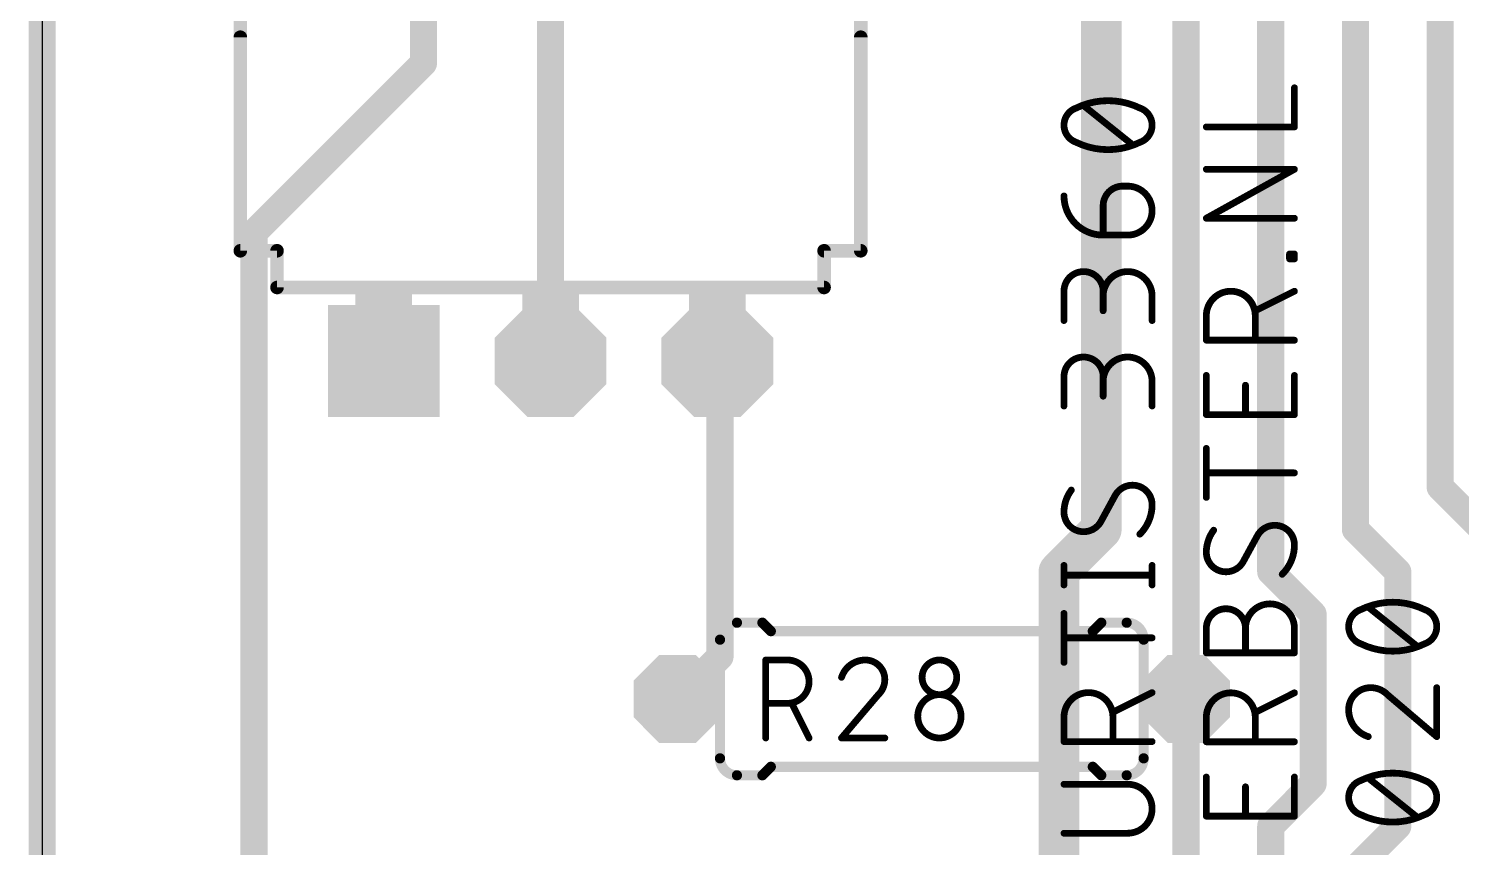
# Model space of a CAD drawing. Extents: x -0.2 to 35.8, y -0.2 to 99.3.
# Drawn here: x -0.2 to 21.27, y 58.74 to 71 of the extents above; entities that cross this region are included whole.
import ezdxf

# ---------------------------------------------------------------- set-up
doc = ezdxf.new("R2010")
doc.units = 0
for name, color, linetype in [('1', 12, 'CONTINUOUS'), ('16', 132, 'CONTINUOUS'), ('17', 110, 'CONTINUOUS'), ('20', 31, 'CONTINUOUS'), ('21', 253, 'CONTINUOUS'), ('23', 53, 'CONTINUOUS'), ('25', 253, 'CONTINUOUS'), ('51', 253, 'CONTINUOUS')]:
    doc.layers.add(name, color=color, linetype=linetype)

# ---------------------------------------------------------------- blocks, each defined once
blk = doc.blocks.new('RECT')
blk.add_solid([(-0.5, -0.5), (0.5, -0.5), (-0.5, 0.5), (0.5, 0.5)])
blk = doc.blocks.new('SQUAREP')
blk.add_solid([(-0.5, -0.5), (0.5, -0.5), (-0.5, 0.5), (0.5, 0.5)])
blk = doc.blocks.new('OCTAGONP')
at = {"const_width": 0.5}
blk.add_lwpolyline([(-0.25, -0.1036), (-0.25, 0.1036), (-0.1036, 0.25), (0.1036, 0.25), (0.25, 0.1036), (0.25, -0.1036), (0.1036, -0.25), (-0.1036, -0.25), (-0.25, -0.1036), (-0.25, 0.1036)], dxfattribs=at)

msp = doc.modelspace()

# ---------------------------------------------------------------- linework, layer by layer
at = {"layer": '1'}
for points, const_width in [([(0, 99.06), (0, 0)], 0.4064), ([(7.62, 80.645), (7.62, 66.025)], 0.4064), ([(18.415, 75.565), (18.415, 62.865)], 0.4064), ([(19.685, 63.5), (19.685, 75.565)], 0.4064), ([(17.145, 74.93), (17.145, 60.96)], 0.4064), ([(20.955, 74.93), (20.955, 64.135)], 0.4064), ([(15.875, 74.295), (15.875, 63.5)], 0.6096), ([(10.12, 66.025), (10.16, 66.025)], 0.4064), ([(10.16, 66.025), (10.16, 61.595)], 0.4064), ([(20.955, 64.135), (22.86, 62.23)], 0.4064), ([(15.875, 63.5), (15.24, 62.865)], 0.6096), ([(20.32, 62.865), (19.685, 63.5)], 0.4064), ([(15.24, 62.865), (15.24, 41.275)], 0.6096), ([(18.415, 62.865), (19.05, 62.23)], 0.4064), ([(20.32, 59.055), (20.32, 62.865)], 0.4064), ([(19.05, 62.23), (19.05, 59.69)], 0.4064), ([(10.16, 61.595), (9.525, 60.96)], 0.4064), ([(17.145, 60.96), (17.145, 40.005)], 0.4064), ([(19.05, 59.69), (18.415, 59.055)], 0.4064), ([(18.415, 59.055), (18.415, 24.765)], 0.4064), ([(19.685, 58.42), (20.32, 59.055)], 0.4064)]:
    msp.add_lwpolyline(points, dxfattribs=dict(at, const_width=const_width))
for points, const_width in [([(10.12, 66.1266, 1), (10.12, 65.9234)], 0.2032), ([(10.2616, 66.025, 1), (10.0584, 66.025)], 0.2032), ([(10.16, 65.9234, 1), (10.16, 66.1266)], 0.2032), ([(7.5184, 66.025, 1), (7.7216, 66.025)], 0.2032), ([(20.8534, 64.135, 1), (21.0566, 64.135)], 0.2032), ([(21.0268, 64.2068, 1), (20.8832, 64.0632)], 0.2032), ([(15.9828, 63.3922, 1), (15.7672, 63.6078)], 0.3048), ([(15.7226, 63.5, 1), (16.0274, 63.5)], 0.3048), ([(19.5834, 63.5, 1), (19.7866, 63.5)], 0.2032), ([(19.7568, 63.5718, 1), (19.6132, 63.4282)], 0.2032), ([(15.3924, 62.865, 1), (15.0876, 62.865)], 0.3048), ([(15.1322, 62.9728, 1), (15.3478, 62.7572)], 0.3048), ([(18.3134, 62.865, 1), (18.5166, 62.865)], 0.2032), ([(18.4868, 62.9368, 1), (18.3432, 62.7932)], 0.2032), ([(20.4216, 62.865, 1), (20.2184, 62.865)], 0.2032), ([(20.2482, 62.7932, 1), (20.3918, 62.9368)], 0.2032), ([(19.1516, 62.23, 1), (18.9484, 62.23)], 0.2032), ([(18.9782, 62.1582, 1), (19.1218, 62.3018)], 0.2032), ([(10.0584, 61.595, 1), (10.2616, 61.595)], 0.2032), ([(10.2318, 61.5232, 1), (10.0882, 61.6668)], 0.2032), ([(9.4532, 61.0318, 1), (9.5968, 60.8882)], 0.2032), ([(17.2466, 60.96, 1), (17.0434, 60.96)], 0.2032), ([(17.0434, 60.96, 1), (17.2466, 60.96)], 0.2032), ([(18.9484, 59.69, 1), (19.1516, 59.69)], 0.2032), ([(19.1218, 59.6182, 1), (18.9782, 59.7618)], 0.2032), ([(18.5166, 59.055, 1), (18.3134, 59.055)], 0.2032), ([(18.3432, 59.1268, 1), (18.4868, 58.9832)], 0.2032), ([(20.2184, 59.055, 1), (20.4216, 59.055)], 0.2032), ([(20.3918, 58.9832, 1), (20.2482, 59.1268)], 0.2032)]:
    msp.add_lwpolyline(points, format="xyb", dxfattribs=dict(at, const_width=const_width))
at = {"layer": '16', "const_width": 0.4064}
for points in [[(0, 99.06), (0, 0)], [(5.715, 74.93), (5.715, 70.485)], [(3.175, 67.945), (5.715, 70.485)], [(3.175, 55.88), (3.175, 67.945)]]:
    msp.add_lwpolyline(points, dxfattribs=at)
at = {"layer": '16', "const_width": 0.2032}
for points in [[(5.7868, 70.4132, 1), (5.6432, 70.5568)], [(5.6134, 70.485, 1), (5.8166, 70.485)], [(3.2766, 67.945, 1), (3.0734, 67.945)], [(3.1032, 68.0168, 1), (3.2468, 67.8732)]]:
    msp.add_lwpolyline(points, format="xyb", dxfattribs=at)
at = {"layer": '20'}
msp.add_line((0, 99.05), (0, 0), dxfattribs=at)
at = {"layer": '21'}
for points, const_width in [([(2.97, 67.675), (2.97, 70.875)], 0.2032), ([(12.27, 70.875), (12.27, 67.675)], 0.2032), ([(2.97, 67.675), (3.52, 67.675)], 0.2032), ([(3.52, 67.675), (3.52, 67.125)], 0.2032), ([(11.72, 67.675), (12.27, 67.675)], 0.2032), ([(11.72, 67.125), (11.72, 67.675)], 0.2032), ([(11.72, 67.125), (3.52, 67.125)], 0.2032), ([(10.414, 62.103), (10.795, 62.103)], 0.1524), ([(10.922, 61.976), (10.795, 62.103)], 0.1524), ([(15.748, 61.976), (15.875, 62.103)], 0.1524), ([(16.256, 62.103), (15.875, 62.103)], 0.1524), ([(10.922, 61.976), (15.748, 61.976)], 0.1524), ([(10.922, 59.944), (10.795, 59.817)], 0.1524), ([(10.922, 59.944), (15.748, 59.944)], 0.1524), ([(15.748, 59.944), (15.875, 59.817)], 0.1524), ([(10.414, 59.817), (10.795, 59.817)], 0.1524), ([(16.256, 59.817), (15.875, 59.817)], 0.1524)]:
    msp.add_lwpolyline(points, dxfattribs=dict(at, const_width=const_width))
for points, const_width in [([(3.0208, 70.875, 1), (2.9192, 70.875)], 0.1016), ([(12.3208, 70.875, 1), (12.2192, 70.875)], 0.1016), ([(2.97, 67.7258, 1), (2.97, 67.6242)], 0.1016), ([(2.9192, 67.675, 1), (3.0208, 67.675)], 0.1016), ([(3.5708, 67.675, 1), (3.4692, 67.675)], 0.1016), ([(3.52, 67.6242, 1), (3.52, 67.7258)], 0.1016), ([(11.72, 67.7258, 1), (11.72, 67.6242)], 0.1016), ([(11.7708, 67.675, 1), (11.6692, 67.675)], 0.1016), ([(12.2192, 67.675, 1), (12.3208, 67.675)], 0.1016), ([(12.27, 67.6242, 1), (12.27, 67.7258)], 0.1016), ([(3.52, 67.1758, 1), (3.52, 67.0742)], 0.1016), ([(11.72, 67.0742, 1), (11.72, 67.1758)], 0.1016), ([(3.4692, 67.125, 1), (3.5708, 67.125)], 0.1016), ([(11.6692, 67.125, 1), (11.7708, 67.125)], 0.1016), ([(10.414, 62.103, 0.4142), (10.16, 61.849)], 0.1524), ([(10.414, 62.1411, 1), (10.414, 62.0649)], 0.0762), ([(10.414, 62.0649, 1), (10.414, 62.1411)], 0.0762), ([(10.8219, 62.1299, 1), (10.7681, 62.0761)], 0.0762), ([(10.795, 62.0649, 1), (10.795, 62.1411)], 0.0762), ([(15.875, 62.1411, 1), (15.875, 62.0649)], 0.0762), ([(15.9019, 62.0761, 1), (15.8481, 62.1299)], 0.0762), ([(16.51, 61.849, 0.4142), (16.256, 62.103)], 0.1524), ([(16.256, 62.1411, 1), (16.256, 62.0649)], 0.0762), ([(16.256, 62.0649, 1), (16.256, 62.1411)], 0.0762), ([(10.1219, 61.849, 1), (10.1981, 61.849)], 0.0762), ([(10.922, 62.0141, 1), (10.922, 61.9379)], 0.0762), ([(10.8951, 61.9491, 1), (10.9489, 62.0029)], 0.0762), ([(15.7211, 62.0029, 1), (15.7749, 61.9491)], 0.0762), ([(15.748, 61.9379, 1), (15.748, 62.0141)], 0.0762), ([(16.4719, 61.849, 1), (16.5481, 61.849)], 0.0762), ([(10.16, 60.071, 0.4142), (10.414, 59.817)], 0.1524), ([(10.1981, 60.071, 1), (10.1219, 60.071)], 0.0762), ([(16.256, 59.817, 0.4142), (16.51, 60.071)], 0.1524), ([(16.5481, 60.071, 1), (16.4719, 60.071)], 0.0762), ([(10.922, 59.9821, 1), (10.922, 59.9059)], 0.0762), ([(10.9489, 59.9171, 1), (10.8951, 59.9709)], 0.0762), ([(15.7749, 59.9709, 1), (15.7211, 59.9171)], 0.0762), ([(15.748, 59.9059, 1), (15.748, 59.9821)], 0.0762), ([(10.414, 59.8551, 1), (10.414, 59.7789)], 0.0762), ([(10.414, 59.7789, 1), (10.414, 59.8551)], 0.0762), ([(10.7681, 59.8439, 1), (10.8219, 59.7901)], 0.0762), ([(10.795, 59.7789, 1), (10.795, 59.8551)], 0.0762), ([(15.875, 59.8551, 1), (15.875, 59.7789)], 0.0762), ([(15.8481, 59.7901, 1), (15.9019, 59.8439)], 0.0762), ([(16.256, 59.8551, 1), (16.256, 59.7789)], 0.0762), ([(16.256, 59.7789, 1), (16.256, 59.8551)], 0.0762)]:
    msp.add_lwpolyline(points, format="xyb", dxfattribs=dict(at, const_width=const_width))
at = {"layer": '23'}
msp.add_point((13.335, 60.96), dxfattribs=at)
at = {"layer": '25', "const_width": 0.1016}
for points in [[(18.7706, 69.5303), (18.7706, 70.1173)], [(16.3435, 69.2634), (15.6097, 69.8504)], [(17.4498, 69.5303), (18.7706, 69.5303)], [(17.4498, 68.1624), (18.7706, 68.8962)], [(18.7706, 68.8962), (17.4498, 68.8962)], [(16.1967, 68.6437), (16.2701, 68.6437)], [(15.9032, 67.9099), (15.9032, 68.3502)], [(18.7706, 68.1624), (17.4498, 68.1624)], [(16.2701, 67.9099), (15.9032, 67.9099)], [(18.6972, 67.5538), (18.6972, 67.6272)], [(18.6972, 67.6272), (18.7706, 67.6272)], [(18.7706, 67.6272), (18.7706, 67.5538)], [(18.7706, 67.5538), (18.6972, 67.5538)], [(15.3162, 66.6297), (15.3162, 67.07)], [(15.9032, 67.07), (15.9032, 66.7765)], [(16.637, 66.6297), (16.637, 66.9966)], [(18.7706, 67.0691), (18.1836, 66.7756)], [(17.4498, 66.3353), (17.4498, 66.7022)], [(18.1836, 66.7022), (18.1836, 66.3353)], [(18.7706, 66.3353), (17.4498, 66.3353)], [(15.3162, 65.3496), (15.3162, 65.7898)], [(15.9032, 65.7898), (15.9032, 65.4963)], [(16.637, 65.3496), (16.637, 65.7165)], [(17.4498, 65.2204), (17.4498, 65.8075)], [(18.7706, 65.8075), (18.7706, 65.2204)], [(18.0368, 65.2204), (18.0368, 65.6607)], [(18.7706, 65.2204), (17.4498, 65.2204)], [(17.4498, 63.9806), (17.4498, 64.7143)], [(18.7706, 64.3474), (17.4498, 64.3474)], [(16.0867, 64.0164), (15.8665, 63.6128)], [(18.2203, 63.4154), (18.0001, 63.0119)], [(15.3162, 62.668), (15.3162, 62.9615)], [(16.637, 62.668), (16.637, 62.9615)], [(15.3162, 62.8148), (16.637, 62.8148)], [(15.3162, 61.5091), (15.3162, 62.2429)], [(20.6107, 61.7496), (19.8769, 62.3367)], [(17.4498, 61.6516), (17.4498, 62.0184)], [(18.0368, 61.6516), (18.0368, 62.0184)], [(18.7706, 62.0184), (18.7706, 61.6516)], [(16.637, 61.876), (15.3162, 61.876)], [(18.7706, 61.6516), (17.4498, 61.6516)], [(10.8458, 60.3758), (10.8458, 61.5442)], [(10.8458, 61.5442), (11.1704, 61.5442)], [(12.5332, 61.0249), (11.9814, 60.3758)], [(16.637, 61.0559), (16.05, 60.7624)], [(18.7706, 61.0524), (18.1836, 60.7588)], [(20.1704, 61.0198), (20.9042, 60.3961)], [(20.9042, 60.3961), (20.9042, 61.1299)], [(11.1704, 60.8951), (10.8458, 60.8951)], [(11.4949, 60.3758), (11.2353, 60.8951)], [(15.3162, 60.3221), (15.3162, 60.689)], [(16.05, 60.689), (16.05, 60.3221)], [(17.4498, 60.3186), (17.4498, 60.6855)], [(18.1836, 60.6855), (18.1836, 60.3186)], [(11.9814, 60.3758), (12.6305, 60.3758)], [(16.637, 60.3221), (15.3162, 60.3221)], [(18.7706, 60.3186), (17.4498, 60.3186)], [(16.2701, 59.6826), (15.3162, 59.6826)], [(17.4498, 59.2037), (17.4498, 59.7907)], [(18.7706, 59.7907), (18.7706, 59.2037)], [(20.6107, 59.1893), (19.8769, 59.7764)], [(18.0368, 59.2037), (18.0368, 59.644)], [(18.7706, 59.2037), (17.4498, 59.2037)], [(15.3162, 58.9488), (16.2701, 58.9488)]]:
    msp.add_lwpolyline(points, dxfattribs=at)
at = {"layer": '25'}
for points, const_width in [([(18.796, 70.1173, 1), (18.7452, 70.1173)], 0.0508), ([(15.4996, 69.8138, 0.3205), (15.3162, 69.5569)], 0.1016), ([(15.9766, 69.9238, 0.1139), (15.4996, 69.8138)], 0.1016), ([(15.4885, 69.8366, 1), (15.5108, 69.7909)], 0.0508), ([(15.5079, 69.7897, 1), (15.4914, 69.8378)], 0.0508), ([(15.6256, 69.8703, 1), (15.5938, 69.8306)], 0.0508), ([(16.4536, 69.8138, 0.1139), (15.9766, 69.9238)], 0.1016), ([(15.9766, 69.9492, 1), (15.9766, 69.8984)], 0.0508), ([(15.9766, 69.8984, 1), (15.9766, 69.9492)], 0.0508), ([(16.4618, 69.8378, 1), (16.4453, 69.7897)], 0.0508), ([(16.637, 69.5569, 0.3205), (16.4536, 69.8138)], 0.1016), ([(16.4424, 69.7909, 1), (16.4647, 69.8366)], 0.0508), ([(15.3162, 69.5569, 0.3205), (15.4996, 69.3001)], 0.1016), ([(15.3416, 69.5569, 1), (15.2908, 69.5569)], 0.0508), ([(15.2908, 69.5569, 1), (15.3416, 69.5569)], 0.0508), ([(16.4536, 69.3001, 0.3205), (16.637, 69.5569)], 0.1016), ([(16.6624, 69.5569, 1), (16.6116, 69.5569)], 0.0508), ([(16.6116, 69.5569, 1), (16.6624, 69.5569)], 0.0508), ([(17.4498, 69.5557, 1), (17.4498, 69.5049)], 0.0508), ([(18.7452, 69.5303, 1), (18.796, 69.5303)], 0.0508), ([(18.7706, 69.5049, 1), (18.7706, 69.5557)], 0.0508), ([(15.4996, 69.3001, 0.1139), (15.9766, 69.19)], 0.1016), ([(15.5108, 69.3229, 1), (15.4885, 69.2773)], 0.0508), ([(15.4914, 69.2761, 1), (15.5079, 69.3241)], 0.0508), ([(15.9766, 69.19, 0.1139), (16.4536, 69.3001)], 0.1016), ([(15.9766, 69.2154, 1), (15.9766, 69.1646)], 0.0508), ([(15.9766, 69.1646, 1), (15.9766, 69.2154)], 0.0508), ([(16.3276, 69.2436, 1), (16.3594, 69.2833)], 0.0508), ([(16.4453, 69.3241, 1), (16.4618, 69.2761)], 0.0508), ([(16.4647, 69.2773, 1), (16.4424, 69.3229)], 0.0508), ([(17.4498, 68.9216, 1), (17.4498, 68.8708)], 0.0508), ([(18.7829, 68.874, 1), (18.7583, 68.9184)], 0.0508), ([(18.7706, 68.8708, 1), (18.7706, 68.9216)], 0.0508), ([(15.3162, 68.4969, 0.4142), (15.9032, 67.9099)], 0.1016), ([(15.3416, 68.4969, 1), (15.2908, 68.4969)], 0.0508), ([(16.1967, 68.6437, 0.4142), (15.9032, 68.3502)], 0.1016), ([(16.1967, 68.6691, 1), (16.1967, 68.6183)], 0.0508), ([(16.1967, 68.6183, 1), (16.1967, 68.6691)], 0.0508), ([(16.2701, 67.9099, 1), (16.2701, 68.6437)], 0.1016), ([(16.2701, 68.6691, 1), (16.2701, 68.6183)], 0.0508), ([(16.2701, 68.6183, 1), (16.2701, 68.6691)], 0.0508), ([(15.9286, 68.3502, 1), (15.8778, 68.3502)], 0.0508), ([(15.8778, 68.3502, 1), (15.9286, 68.3502)], 0.0508), ([(17.4498, 68.1878, 1), (17.4498, 68.137)], 0.0508), ([(17.4375, 68.1846, 1), (17.4621, 68.1402)], 0.0508), ([(18.7706, 68.137, 1), (18.7706, 68.1878)], 0.0508), ([(15.9032, 67.9353, 1), (15.9032, 67.8845)], 0.0508), ([(15.8778, 67.9099, 1), (15.9286, 67.9099)], 0.0508), ([(15.9032, 67.8845, 1), (15.9032, 67.9353)], 0.0508), ([(16.2701, 67.9353, 1), (16.2701, 67.8845)], 0.0508), ([(16.2701, 67.8845, 1), (16.2701, 67.9353)], 0.0508), ([(18.7226, 67.6272, 1), (18.6718, 67.6272)], 0.0508), ([(18.6972, 67.6526, 1), (18.6972, 67.6018)], 0.0508), ([(18.796, 67.6272, 1), (18.7452, 67.6272)], 0.0508), ([(18.7706, 67.6018, 1), (18.7706, 67.6526)], 0.0508), ([(18.6972, 67.5792, 1), (18.6972, 67.5284)], 0.0508), ([(18.6718, 67.5538, 1), (18.7226, 67.5538)], 0.0508), ([(18.7452, 67.5538, 1), (18.796, 67.5538)], 0.0508), ([(18.7706, 67.5284, 1), (18.7706, 67.5792)], 0.0508), ([(15.9032, 67.07, 1), (15.3162, 67.07)], 0.1016), ([(16.637, 66.9966, 1), (15.9032, 66.9966)], 0.1016), ([(15.3416, 67.07, 1), (15.2908, 67.07)], 0.0508), ([(15.2908, 67.07, 1), (15.3416, 67.07)], 0.0508), ([(15.9286, 67.07, 1), (15.8778, 67.07)], 0.0508), ([(15.8778, 67.07, 1), (15.9286, 67.07)], 0.0508), ([(15.8778, 66.9966, 1), (15.9286, 66.9966)], 0.0508), ([(16.6624, 66.9966, 1), (16.6116, 66.9966)], 0.0508), ([(16.6116, 66.9966, 1), (16.6624, 66.9966)], 0.0508), ([(18.1836, 66.7022, 1), (17.4498, 66.7022)], 0.1016), ([(18.782, 67.0464, 1), (18.7592, 67.0918)], 0.0508), ([(15.8778, 66.7765, 1), (15.9286, 66.7765)], 0.0508), ([(18.1722, 66.7983, 1), (18.1949, 66.7529)], 0.0508), ([(15.2908, 66.6297, 1), (15.3416, 66.6297)], 0.0508), ([(16.6116, 66.6297, 1), (16.6624, 66.6297)], 0.0508), ([(17.4752, 66.7022, 1), (17.4244, 66.7022)], 0.0508), ([(17.4244, 66.7022, 1), (17.4752, 66.7022)], 0.0508), ([(18.209, 66.7022, 1), (18.1582, 66.7022)], 0.0508), ([(18.1582, 66.7022, 1), (18.209, 66.7022)], 0.0508), ([(17.4498, 66.3607, 1), (17.4498, 66.3099)], 0.0508), ([(17.4244, 66.3353, 1), (17.4752, 66.3353)], 0.0508), ([(18.1582, 66.3353, 1), (18.209, 66.3353)], 0.0508), ([(18.7706, 66.3099, 1), (18.7706, 66.3607)], 0.0508), ([(15.9032, 65.7898, 1), (15.3162, 65.7898)], 0.1016), ([(16.637, 65.7165, 1), (15.9032, 65.7165)], 0.1016), ([(15.3416, 65.7898, 1), (15.2908, 65.7898)], 0.0508), ([(15.2908, 65.7898, 1), (15.3416, 65.7898)], 0.0508), ([(15.9286, 65.7898, 1), (15.8778, 65.7898)], 0.0508), ([(15.8778, 65.7898, 1), (15.9286, 65.7898)], 0.0508), ([(15.8778, 65.7165, 1), (15.9286, 65.7165)], 0.0508), ([(16.6624, 65.7165, 1), (16.6116, 65.7165)], 0.0508), ([(16.6116, 65.7165, 1), (16.6624, 65.7165)], 0.0508), ([(17.4752, 65.8075, 1), (17.4244, 65.8075)], 0.0508), ([(18.796, 65.8075, 1), (18.7452, 65.8075)], 0.0508), ([(15.8778, 65.4963, 1), (15.9286, 65.4963)], 0.0508), ([(18.0622, 65.6607, 1), (18.0114, 65.6607)], 0.0508), ([(15.2908, 65.3496, 1), (15.3416, 65.3496)], 0.0508), ([(16.6116, 65.3496, 1), (16.6624, 65.3496)], 0.0508), ([(17.4498, 65.2458, 1), (17.4498, 65.195)], 0.0508), ([(17.4244, 65.2204, 1), (17.4752, 65.2204)], 0.0508), ([(18.0114, 65.2204, 1), (18.0622, 65.2204)], 0.0508), ([(18.7452, 65.2204, 1), (18.796, 65.2204)], 0.0508), ([(18.7706, 65.195, 1), (18.7706, 65.2458)], 0.0508), ([(17.4752, 64.7143, 1), (17.4244, 64.7143)], 0.0508), ([(16.3435, 64.1631, 0.2656), (16.0867, 64.0164)], 0.1016), ([(16.637, 63.8696, 0.4142), (16.3435, 64.1631)], 0.1016), ([(16.3435, 64.1885, 1), (16.3435, 64.1377)], 0.0508), ([(16.3435, 64.1377, 1), (16.3435, 64.1885)], 0.0508), ([(17.4498, 64.3728, 1), (17.4498, 64.322)], 0.0508), ([(18.7706, 64.322, 1), (18.7706, 64.3728)], 0.0508), ([(15.4263, 64.0897, 0.1623), (15.3162, 63.7595)], 0.1016), ([(15.4466, 64.0745, 1), (15.4059, 64.105)], 0.0508), ([(16.0648, 64.0293, 1), (16.1085, 64.0035)], 0.0508), ([(16.109, 64.0042, 1), (16.0644, 64.0285)], 0.0508), ([(17.4244, 63.9806, 1), (17.4752, 63.9806)], 0.0508), ([(15.3162, 63.7595, 0.4142), (15.6097, 63.466)], 0.1016), ([(15.3416, 63.7595, 1), (15.2908, 63.7595)], 0.0508), ([(15.2908, 63.7595, 1), (15.3416, 63.7595)], 0.0508), ([(16.4536, 63.4293, 0.2), (16.637, 63.8696)], 0.1016), ([(16.6624, 63.8696, 1), (16.6116, 63.8696)], 0.0508), ([(16.6116, 63.8696, 1), (16.6624, 63.8696)], 0.0508), ([(15.6097, 63.466, 0.2656), (15.8665, 63.6128)], 0.1016), ([(15.8442, 63.6249, 1), (15.8888, 63.6006)], 0.0508), ([(15.8884, 63.5999, 1), (15.8447, 63.6257)], 0.0508), ([(18.4771, 63.5622, 0.2656), (18.2203, 63.4154)], 0.1016), ([(18.7706, 63.2687, 0.4142), (18.4771, 63.5622)], 0.1016), ([(18.4771, 63.5876, 1), (18.4771, 63.5368)], 0.0508), ([(18.4771, 63.5368, 1), (18.4771, 63.5876)], 0.0508), ([(15.6097, 63.4914, 1), (15.6097, 63.4406)], 0.0508), ([(15.6097, 63.4406, 1), (15.6097, 63.4914)], 0.0508), ([(16.4357, 63.4474, 1), (16.4714, 63.4113)], 0.0508), ([(17.5599, 63.4888, 0.1623), (17.4498, 63.1586)], 0.1016), ([(17.5802, 63.4736, 1), (17.5395, 63.5041)], 0.0508), ([(18.1984, 63.4283, 1), (18.2421, 63.4025)], 0.0508), ([(18.2426, 63.4033, 1), (18.198, 63.4276)], 0.0508), ([(17.4498, 63.1586, 0.4142), (17.7433, 62.8651)], 0.1016), ([(17.4752, 63.1586, 1), (17.4244, 63.1586)], 0.0508), ([(17.4244, 63.1586, 1), (17.4752, 63.1586)], 0.0508), ([(18.5872, 62.8284, 0.2), (18.7706, 63.2687)], 0.1016), ([(18.796, 63.2687, 1), (18.7452, 63.2687)], 0.0508), ([(18.7452, 63.2687, 1), (18.796, 63.2687)], 0.0508), ([(15.3416, 62.9615, 1), (15.2908, 62.9615)], 0.0508), ([(16.6624, 62.9615, 1), (16.6116, 62.9615)], 0.0508), ([(17.7433, 62.8651, 0.2656), (18.0001, 63.0119)], 0.1016), ([(17.9778, 63.024, 1), (18.0224, 62.9997)], 0.0508), ([(18.022, 62.999, 1), (17.9783, 63.0248)], 0.0508), ([(15.3162, 62.8402, 1), (15.3162, 62.7894)], 0.0508), ([(16.637, 62.7894, 1), (16.637, 62.8402)], 0.0508), ([(17.7433, 62.8905, 1), (17.7433, 62.8397)], 0.0508), ([(17.7433, 62.8397, 1), (17.7433, 62.8905)], 0.0508), ([(18.5693, 62.8465, 1), (18.605, 62.8104)], 0.0508), ([(15.2908, 62.668, 1), (15.3416, 62.668)], 0.0508), ([(16.6116, 62.668, 1), (16.6624, 62.668)], 0.0508), ([(15.3416, 62.2429, 1), (15.2908, 62.2429)], 0.0508), ([(18.0368, 62.0184, 1), (17.4498, 62.0184)], 0.1016), ([(18.7706, 62.0184, 1), (18.0368, 62.0184)], 0.1016), ([(19.7668, 62.3, 0.3205), (19.5834, 62.0432)], 0.1016), ([(20.2438, 62.41, 0.1139), (19.7668, 62.3)], 0.1016), ([(19.7557, 62.3228, 1), (19.778, 62.2771)], 0.0508), ([(19.7751, 62.276, 1), (19.7586, 62.324)], 0.0508), ([(19.8928, 62.3565, 1), (19.861, 62.3168)], 0.0508), ([(20.7208, 62.3, 0.1139), (20.2438, 62.41)], 0.1016), ([(20.2438, 62.4354, 1), (20.2438, 62.3846)], 0.0508), ([(20.2438, 62.3846, 1), (20.2438, 62.4354)], 0.0508), ([(20.9042, 62.0432, 0.3205), (20.7208, 62.3)], 0.1016), ([(20.729, 62.324, 1), (20.7125, 62.276)], 0.0508), ([(20.7096, 62.2771, 1), (20.7319, 62.3228)], 0.0508), ([(17.4752, 62.0184, 1), (17.4244, 62.0184)], 0.0508), ([(18.0622, 62.0184, 1), (18.0114, 62.0184)], 0.0508), ([(18.796, 62.0184, 1), (18.7452, 62.0184)], 0.0508), ([(19.5834, 62.0432, 0.3205), (19.7668, 61.7863)], 0.1016), ([(19.6088, 62.0432, 1), (19.558, 62.0432)], 0.0508), ([(19.558, 62.0432, 1), (19.6088, 62.0432)], 0.0508), ([(20.7208, 61.7863, 0.3205), (20.9042, 62.0432)], 0.1016), ([(20.9296, 62.0432, 1), (20.8788, 62.0432)], 0.0508), ([(20.8788, 62.0432, 1), (20.9296, 62.0432)], 0.0508), ([(15.3162, 61.9014, 1), (15.3162, 61.8506)], 0.0508), ([(16.637, 61.8506, 1), (16.637, 61.9014)], 0.0508), ([(17.4244, 62.0184, 1), (17.4752, 62.0184)], 0.0508), ([(18.0114, 62.0184, 1), (18.0622, 62.0184)], 0.0508), ([(18.0114, 62.0184, 1), (18.0622, 62.0184)], 0.0508), ([(18.7452, 62.0184, 1), (18.796, 62.0184)], 0.0508), ([(17.4498, 61.677, 1), (17.4498, 61.6262)], 0.0508), ([(17.4244, 61.6516, 1), (17.4752, 61.6516)], 0.0508), ([(18.0114, 61.6516, 1), (18.0622, 61.6516)], 0.0508), ([(18.7452, 61.6516, 1), (18.796, 61.6516)], 0.0508), ([(18.7706, 61.6262, 1), (18.7706, 61.677)], 0.0508), ([(19.778, 61.8092, 1), (19.7557, 61.7635)], 0.0508), ([(19.7668, 61.7863, 0.1139), (20.2438, 61.6763)], 0.1016), ([(19.7586, 61.7623, 1), (19.7751, 61.8104)], 0.0508), ([(20.2438, 61.6763, 0.1139), (20.7208, 61.7863)], 0.1016), ([(20.2438, 61.7017, 1), (20.2438, 61.6509)], 0.0508), ([(20.2438, 61.6509, 1), (20.2438, 61.7017)], 0.0508), ([(20.5948, 61.7298, 1), (20.6266, 61.7695)], 0.0508), ([(20.7125, 61.8104, 1), (20.729, 61.7623)], 0.0508), ([(20.7319, 61.7635, 1), (20.7096, 61.8092)], 0.0508), ([(10.8712, 61.5442, 1), (10.8204, 61.5442)], 0.0508), ([(10.8458, 61.5696, 1), (10.8458, 61.5188)], 0.0508), ([(11.1704, 60.8951, 1), (11.1704, 61.5442)], 0.1016), ([(11.1704, 61.5696, 1), (11.1704, 61.5188)], 0.0508), ([(11.1704, 61.5188, 1), (11.1704, 61.5696)], 0.0508), ([(12.3384, 61.5442, 0.3252), (11.9814, 61.2846)], 0.1016), ([(12.6305, 61.2521, 0.4142), (12.3384, 61.5442)], 0.1016), ([(12.3384, 61.5696, 1), (12.3384, 61.5188)], 0.0508), ([(12.3384, 61.5188, 1), (12.3384, 61.5696)], 0.0508), ([(13.7086, 61.2846, 1), (13.1893, 61.2846)], 0.1016), ([(15.2908, 61.5091, 1), (15.3416, 61.5091)], 0.0508), ([(11.9573, 61.2924, 1), (12.0056, 61.2767)], 0.0508), ([(12.5332, 61.0249, 0.2053), (12.6305, 61.2521)], 0.1016), ([(12.6559, 61.2521, 1), (12.6051, 61.2521)], 0.0508), ([(12.6051, 61.2521, 1), (12.6559, 61.2521)], 0.0508), ([(13.1893, 61.2846, 1), (13.7086, 61.2846)], 0.1016), ([(13.2147, 61.2846, 1), (13.1639, 61.2846)], 0.0508), ([(13.1639, 61.2846, 1), (13.2147, 61.2846)], 0.0508), ([(13.734, 61.2846, 1), (13.6832, 61.2846)], 0.0508), ([(13.6832, 61.2846, 1), (13.734, 61.2846)], 0.0508), ([(12.5157, 61.0433, 1), (12.5507, 61.0065)], 0.0508), ([(12.5525, 61.0085, 1), (12.5138, 61.0414)], 0.0508), ([(13.7735, 60.7004, 1), (13.1244, 60.7004)], 0.1016), ([(16.05, 60.689, 1), (15.3162, 60.689)], 0.1016), ([(16.6484, 61.0332, 1), (16.6256, 61.0786)], 0.0508), ([(18.1836, 60.6855, 1), (17.4498, 60.6855)], 0.1016), ([(18.782, 61.0296, 1), (18.7592, 61.0751)], 0.0508), ([(19.9136, 61.1299, 0.4142), (19.5834, 60.7997)], 0.1016), ([(20.1704, 61.0198, 0.2053), (19.9136, 61.1299)], 0.1016), ([(19.9136, 61.1553, 1), (19.9136, 61.1045)], 0.0508), ([(19.9136, 61.1045, 1), (19.9136, 61.1553)], 0.0508), ([(20.1869, 61.0392, 1), (20.154, 61.0005)], 0.0508), ([(20.152, 61.0023, 1), (20.1888, 61.0373)], 0.0508), ([(20.9296, 61.1299, 1), (20.8788, 61.1299)], 0.0508), ([(10.8458, 60.9205, 1), (10.8458, 60.8697)], 0.0508), ([(11.1704, 60.9205, 1), (11.1704, 60.8697)], 0.0508), ([(11.1704, 60.8697, 1), (11.1704, 60.9205)], 0.0508), ([(11.258, 60.9064, 1), (11.2125, 60.8837)], 0.0508), ([(16.0386, 60.7851, 1), (16.0613, 60.7396)], 0.0508), ([(18.1722, 60.7816, 1), (18.1949, 60.7361)], 0.0508), ([(19.5834, 60.7997, 0.3252), (19.8769, 60.3961)], 0.1016), ([(19.6088, 60.7997, 1), (19.558, 60.7997)], 0.0508), ([(19.558, 60.7997, 1), (19.6088, 60.7997)], 0.0508), ([(13.1244, 60.7004, 1), (13.7735, 60.7004)], 0.1016), ([(13.1498, 60.7004, 1), (13.099, 60.7004)], 0.0508), ([(13.099, 60.7004, 1), (13.1498, 60.7004)], 0.0508), ([(13.7989, 60.7004, 1), (13.7481, 60.7004)], 0.0508), ([(13.7481, 60.7004, 1), (13.7989, 60.7004)], 0.0508), ([(15.3416, 60.689, 1), (15.2908, 60.689)], 0.0508), ([(15.2908, 60.689, 1), (15.3416, 60.689)], 0.0508), ([(16.0754, 60.689, 1), (16.0246, 60.689)], 0.0508), ([(16.0246, 60.689, 1), (16.0754, 60.689)], 0.0508), ([(17.4752, 60.6855, 1), (17.4244, 60.6855)], 0.0508), ([(17.4244, 60.6855, 1), (17.4752, 60.6855)], 0.0508), ([(18.209, 60.6855, 1), (18.1582, 60.6855)], 0.0508), ([(18.1582, 60.6855, 1), (18.209, 60.6855)], 0.0508), ([(10.8204, 60.3758, 1), (10.8712, 60.3758)], 0.0508), ([(11.4722, 60.3644, 1), (11.5176, 60.3872)], 0.0508), ([(11.9814, 60.4012, 1), (11.9814, 60.3504)], 0.0508), ([(11.9621, 60.3923, 1), (12.0008, 60.3593)], 0.0508), ([(12.6305, 60.3504, 1), (12.6305, 60.4012)], 0.0508), ([(15.3162, 60.3475, 1), (15.3162, 60.2967)], 0.0508), ([(15.2908, 60.3221, 1), (15.3416, 60.3221)], 0.0508), ([(16.0246, 60.3221, 1), (16.0754, 60.3221)], 0.0508), ([(16.637, 60.2967, 1), (16.637, 60.3475)], 0.0508), ([(17.4498, 60.344, 1), (17.4498, 60.2932)], 0.0508), ([(18.7706, 60.2932, 1), (18.7706, 60.344)], 0.0508), ([(19.8691, 60.3719, 1), (19.8847, 60.4203)], 0.0508), ([(20.8788, 60.3961, 1), (20.9296, 60.3961)], 0.0508), ([(20.8877, 60.3768, 1), (20.9207, 60.4155)], 0.0508), ([(17.4244, 60.3186, 1), (17.4752, 60.3186)], 0.0508), ([(18.1582, 60.3186, 1), (18.209, 60.3186)], 0.0508), ([(15.3162, 59.708, 1), (15.3162, 59.6572)], 0.0508), ([(16.2701, 58.9488, 1), (16.2701, 59.6826)], 0.1016), ([(16.2701, 59.708, 1), (16.2701, 59.6572)], 0.0508), ([(16.2701, 59.6572, 1), (16.2701, 59.708)], 0.0508), ([(17.4752, 59.7907, 1), (17.4244, 59.7907)], 0.0508), ([(18.796, 59.7907, 1), (18.7452, 59.7907)], 0.0508), ([(19.7668, 59.7397, 0.3205), (19.5834, 59.4828)], 0.1016), ([(20.2438, 59.8497, 0.1139), (19.7668, 59.7397)], 0.1016), ([(19.7557, 59.7625, 1), (19.778, 59.7168)], 0.0508), ([(19.7751, 59.7156, 1), (19.7586, 59.7637)], 0.0508), ([(19.8928, 59.7962, 1), (19.861, 59.7565)], 0.0508), ([(20.7208, 59.7397, 0.1139), (20.2438, 59.8497)], 0.1016), ([(20.2438, 59.8751, 1), (20.2438, 59.8243)], 0.0508), ([(20.2438, 59.8243, 1), (20.2438, 59.8751)], 0.0508), ([(20.729, 59.7637, 1), (20.7125, 59.7156)], 0.0508), ([(20.9042, 59.4828, 0.3205), (20.7208, 59.7397)], 0.1016), ([(20.7096, 59.7168, 1), (20.7319, 59.7625)], 0.0508), ([(18.0622, 59.644, 1), (18.0114, 59.644)], 0.0508), ([(19.5834, 59.4828, 0.3205), (19.7668, 59.226)], 0.1016), ([(19.6088, 59.4828, 1), (19.558, 59.4828)], 0.0508), ([(19.558, 59.4828, 1), (19.6088, 59.4828)], 0.0508), ([(20.7208, 59.226, 0.3205), (20.9042, 59.4828)], 0.1016), ([(20.9296, 59.4828, 1), (20.8788, 59.4828)], 0.0508), ([(20.8788, 59.4828, 1), (20.9296, 59.4828)], 0.0508), ([(19.778, 59.2489, 1), (19.7557, 59.2032)], 0.0508), ([(19.7668, 59.226, 0.1139), (20.2438, 59.116)], 0.1016), ([(19.7586, 59.202, 1), (19.7751, 59.25)], 0.0508), ([(20.2438, 59.116, 0.1139), (20.7208, 59.226)], 0.1016), ([(20.7125, 59.25, 1), (20.729, 59.202)], 0.0508), ([(20.7319, 59.2032, 1), (20.7096, 59.2489)], 0.0508), ([(17.4498, 59.2291, 1), (17.4498, 59.1783)], 0.0508), ([(17.4244, 59.2037, 1), (17.4752, 59.2037)], 0.0508), ([(18.0114, 59.2037, 1), (18.0622, 59.2037)], 0.0508), ([(18.7452, 59.2037, 1), (18.796, 59.2037)], 0.0508), ([(18.7706, 59.1783, 1), (18.7706, 59.2291)], 0.0508), ([(20.2438, 59.1414, 1), (20.2438, 59.0906)], 0.0508), ([(20.2438, 59.0906, 1), (20.2438, 59.1414)], 0.0508), ([(20.5948, 59.1695, 1), (20.6266, 59.2092)], 0.0508), ([(15.3162, 58.9742, 1), (15.3162, 58.9234)], 0.0508), ([(16.2701, 58.9742, 1), (16.2701, 58.9234)], 0.0508), ([(16.2701, 58.9234, 1), (16.2701, 58.9742)], 0.0508)]:
    msp.add_lwpolyline(points, format="xyb", dxfattribs=dict(at, const_width=const_width))
at = {"layer": '51'}
for points, const_width in [([(2.97, 67.675), (2.97, 77.875)], 0.2032), ([(12.27, 77.875), (12.27, 67.675)], 0.2032), ([(10.16, 61.849), (10.16, 60.071)], 0.1524), ([(16.51, 61.849), (16.51, 60.071)], 0.1524), ([(9.906, 60.96), (9.525, 60.96)], 0.6096), ([(17.145, 60.96), (16.764, 60.96)], 0.6096)]:
    msp.add_lwpolyline(points, dxfattribs=dict(at, const_width=const_width))
for points, const_width in [([(2.9192, 67.675, 1), (3.0208, 67.675)], 0.1016), ([(12.2192, 67.675, 1), (12.3208, 67.675)], 0.1016), ([(10.1981, 61.849, 1), (10.1219, 61.849)], 0.0762), ([(16.5481, 61.849, 1), (16.4719, 61.849)], 0.0762), ([(9.525, 61.1124, 1), (9.525, 60.8076)], 0.3048), ([(9.906, 60.8076, 1), (9.906, 61.1124)], 0.3048), ([(16.764, 61.1124, 1), (16.764, 60.8076)], 0.3048), ([(17.145, 60.8076, 1), (17.145, 61.1124)], 0.3048), ([(10.1219, 60.071, 1), (10.1981, 60.071)], 0.0762), ([(16.4719, 60.071, 1), (16.5481, 60.071)], 0.0762)]:
    msp.add_lwpolyline(points, format="xyb", dxfattribs=dict(at, const_width=const_width))

# ---------------------------------------------------------------- block references
at = {"layer": '17'}
for name, p, xscale, yscale, rotation in [('SQUAREP', (5.12, 66.025), 1.6764, 1.6764, 270), ('SQUAREP', (5.12, 66.025), 1.6764, 1.6764, 270), ('OCTAGONP', (7.62, 66.025), 1.6764, 1.6764, 270), ('OCTAGONP', (7.62, 66.025), 1.6764, 1.6764, 270), ('OCTAGONP', (10.12, 66.025), 1.6764, 1.6764, 270), ('OCTAGONP', (10.12, 66.025), 1.6764, 1.6764, 270), ('OCTAGONP', (9.525, 60.96), 1.3208, 1.3208, 180), ('OCTAGONP', (9.525, 60.96), 1.3208, 1.3208, 180), ('OCTAGONP', (17.145, 60.96), 1.3208, 1.3208, 180), ('OCTAGONP', (17.145, 60.96), 1.3208, 1.3208, 180)]:
    msp.add_blockref(name, p, dxfattribs=dict(at, xscale=xscale, yscale=yscale, rotation=rotation))
at = {"layer": '51', "xscale": 0.85, "yscale": 1.325}
for p in [(5.12, 66.3625), (7.62, 66.3625), (10.12, 66.3625)]:
    msp.add_blockref('RECT', p, dxfattribs=at)
at = {"layer": '51', "xscale": 0.254, "yscale": 0.6096, "rotation": 180}
for p in [(10.033, 60.96), (16.637, 60.96)]:
    msp.add_blockref('RECT', p, dxfattribs=at)

doc.saveas('drawing.dxf')
